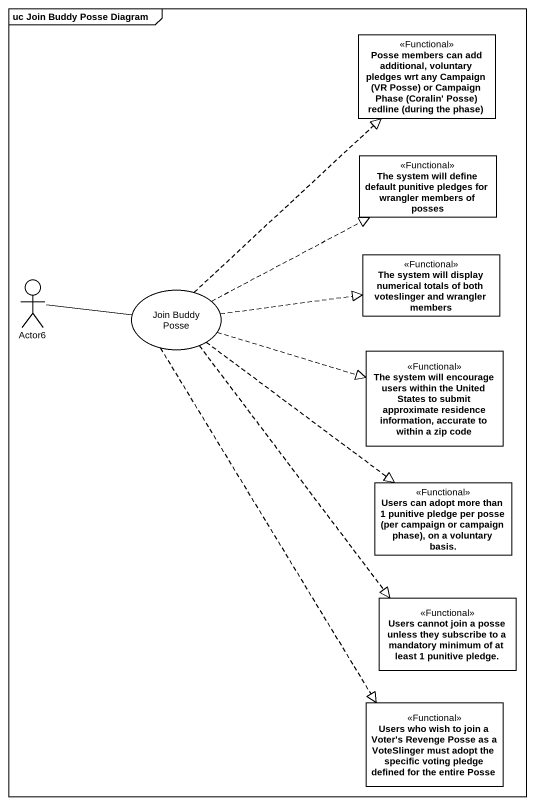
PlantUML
@startuml
mainframe uc Join Buddy Posse Diagram
allowmixing
hide circle
hide empty members
class "Posse members can add additional, voluntary pledges wrt any Campaign (VR Posse) or Campaign Phase (Coralin' Posse) redline (during the phase)" as Posse_members_can_add <<Functional>>
class "The system will define default punitive pledges for wrangler members of posses" as The_system_will_define <<Functional>>
actor Actor6
class "The system will display numerical totals of both voteslinger and wrangler members" as The_system_will_display <<Functional>>
usecase "Join Buddy Posse" as Join_Buddy_Posse
class "The system will encourage users within the United States to submit approximate residence information, accurate to within a zip code" as The_system_will_encourage <<Functional>>
class "Users can adopt more than 1 punitive pledge per posse (per campaign or campaign phase), on a voluntary basis." as Users_can_adopt_more_than_1 <<Functional>>
class "Users cannot join a posse unless they subscribe to a mandatory minimum of at least 1 punitive pledge." as Users_cannot_join_a_posse <<Functional>>
class "Users who wish to join a Voter's Revenge Posse as a VoteSlinger must adopt the specific voting pledge defined for the entire Posse" as Users_who_wish_to_join_a <<Functional>>
Actor6 -right- Join_Buddy_Posse
Join_Buddy_Posse .up.|> Posse_members_can_add
Join_Buddy_Posse .right.|> The_system_will_define
Join_Buddy_Posse .right.|> The_system_will_display
Join_Buddy_Posse .right.|> The_system_will_encourage
Join_Buddy_Posse ..|> Users_can_adopt_more_than_1
Join_Buddy_Posse ..|> Users_cannot_join_a_posse
Join_Buddy_Posse ..|> Users_who_wish_to_join_a
@enduml
